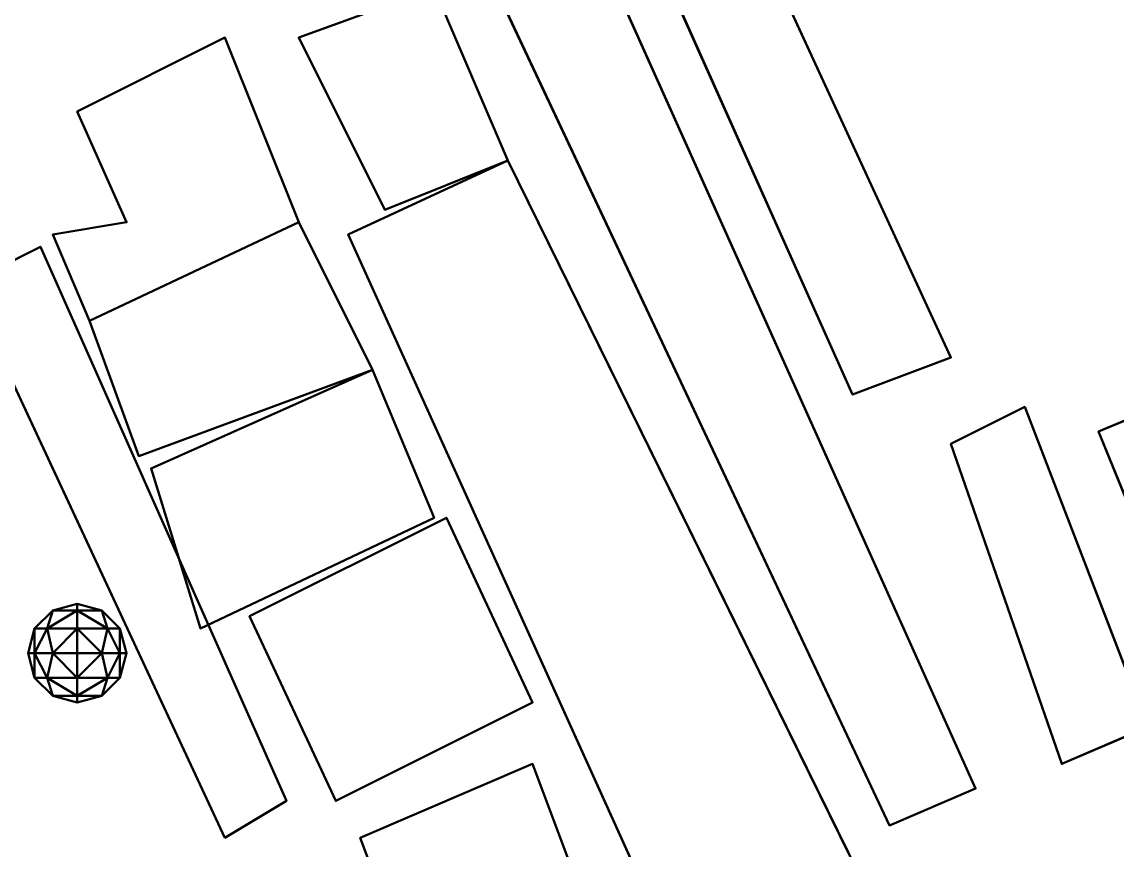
# Model space of a CAD drawing. Header units: metres. Extents: x -246 to 254, y -250 to 250.
# Drawn here: x -22.25 to 22.25, y -42.5 to -8.87 of the extents above; entities that cross this region are included whole.
import ezdxf

# ---------------------------------------------------------------- set-up
doc = ezdxf.new("R2010")
doc.units = ezdxf.units.M
doc.header["$LTSCALE"] = 5.08
doc.layers.add('一般', color=7, linetype='Continuous', lineweight=5)

# ---------------------------------------------------------------- blocks, each defined once
blk = doc.blocks.new('屋根 (3D)')
at = {"layer": '一般', "color": 31, "linetype": 'Continuous', "lineweight": 50, "invisible_edges": 8}
for points in [[(-23.5, 30.5, 0.5), (-15, 11.5, 0.5), (-11, 13, 0.5), (-20, 32.5, 0.5)], [(-23.5, 30.5), (-15, 11.5), (-11, 13), (-20, 32.5)], [(-29.5, 28, 0.5), (-13.5, -6, 0.5), (-10, -4.5, 0.5), (-25.5, 30, 0.5)], [(-29.5, 28), (-13.5, -6), (-10, -4.5), (-25.5, 30)]]:
    blk.add_3dface(points, dxfattribs=at)
at = {"layer": '一般', "color": 31, "linetype": 'Continuous', "lineweight": 50}
for points in [[(-11, 13), (-11, 13, 0.5), (-20, 32.5, 0.5), (-20, 32.5)], [(-23.5, 30.5), (-23.5, 30.5, 0.5), (-15, 11.5, 0.5), (-15, 11.5)], [(-10, -4.5), (-10, -4.5, 0.5), (-25.5, 30, 0.5), (-25.5, 30)], [(-29.5, 28), (-29.5, 28, 0.5), (-13.5, -6, 0.5), (-13.5, -6)], [(-15, 11.5), (-15, 11.5, 0.5), (-11, 13, 0.5), (-11, 13)], [(-13.5, -6), (-13.5, -6, 0.5), (-10, -4.5, 0.5), (-10, -4.5)]]:
    blk.add_3dface(points, dxfattribs=at)
blk = doc.blocks.new('市街地地図 (3D)')
at = {"layer": '一般', "color": 31, "linetype": 'Continuous', "lineweight": 50}
for points in [[(-32, 28), (-32, 28, 3.9), (-37.5, 26, 3.9), (-37.5, 26)], [(-29, 21), (-29, 21, 3.9), (-32, 28, 3.9), (-32, 28)], [(-40.5, 26), (-40.5, 26, 6), (-46.5, 23, 6), (-46.5, 23)], [(-37.5, 18.5), (-37.5, 18.5, 6), (-40.5, 26, 6), (-40.5, 26)], [(-37.5, 26), (-37.5, 26, 3.9), (-34, 19, 3.9), (-34, 19)], [(-46.5, 23), (-46.5, 23, 6), (-44.5, 18.5, 6), (-44.5, 18.5)], [(-29, 21), (-29, 21, 3), (-35.5, 18, 3), (-35.5, 18)], [(-34, 19), (-34, 19, 3.9), (-29, 21, 3.9), (-29, 21)], [(-13.5, -10.5), (-13.5, -10.5, 3), (-29, 21, 3), (-29, 21)], [(-44.5, 18.5), (-44.5, 18.5, 6), (-47.5, 18, 6), (-47.5, 18)], [(-46, 14.5), (-46, 14.5, 6), (-37.5, 18.5, 6), (-37.5, 18.5)], [(-37.5, 18.5), (-37.5, 18.5, 5.4), (-46, 14.5, 5.4), (-46, 14.5)], [(-34.5, 12.5), (-34.5, 12.5, 5.4), (-37.5, 18.5, 5.4), (-37.5, 18.5)], [(-47.5, 18), (-47.5, 18, 6), (-46, 14.5, 6), (-46, 14.5)], [(-35.5, 18), (-35.5, 18, 3), (-21, -14, 3), (-21, -14)], [(-46, 14.5), (-46, 14.5, 5.4), (-44, 9, 5.4), (-44, 9)], [(-44, 9), (-44, 9, 5.4), (-34.5, 12.5, 5.4), (-34.5, 12.5)], [(-34.5, 12.5), (-34.5, 12.5, 6), (-43.5, 8.5, 6), (-43.5, 8.5)], [(-32, 6.5), (-32, 6.5, 6), (-34.5, 12.5, 6), (-34.5, 12.5)], [(1, 12.5), (1, 12.5, 4.8), (-5, 10, 4.8), (-5, 10)], [(-8, 11), (-8, 11, 4.8), (-11, 9.5, 4.8), (-11, 9.5)], [(-3, -2), (-3, -2, 4.8), (-8, 11, 4.8), (-8, 11)], [(-5, 10), (-5, 10, 4.8), (0.5, -3.5, 4.8), (0.5, -3.5)], [(-11, 9.5), (-11, 9.5, 4.8), (-6.5, -3.5, 4.8), (-6.5, -3.5)], [(-43.5, 8.5), (-43.5, 8.5, 6), (-41.5, 2, 6), (-41.5, 2)], [(-41.5, 2), (-41.5, 2, 6), (-32, 6.5, 6), (-32, 6.5)], [(-31.5, 6.5), (-31.5, 6.5, 6), (-39.5, 2.5, 6), (-39.5, 2.5)], [(-28, -1), (-28, -1, 6), (-31.5, 6.5, 6), (-31.5, 6.5)], [(-39.5, 2.5), (-39.5, 2.5, 6), (-36, -5, 6), (-36, -5)], [(-36, -5), (-36, -5, 6), (-28, -1, 6), (-28, -1)], [(-6.5, -3.5), (-6.5, -3.5, 4.8), (-3, -2, 4.8), (-3, -2)], [(-28, -3.5), (-28, -3.5, 5.4), (-35, -6.5, 5.4), (-35, -6.5)], [(-26.5, -7.5), (-26.5, -7.5, 5.4), (-28, -3.5, 5.4), (-28, -3.5)], [(-46, -25.5), (-46, -25.5, 5.4), (-55.5, -4, 5.4), (-55.5, -4)], [(-35, -6.5), (-35, -6.5, 5.4), (-33.5, -10.5, 5.4), (-33.5, -10.5)]]:
    blk.add_3dface(points, dxfattribs=at)
for points, invisible_edges in [([(-37.5, 26, 3.9), (-34, 19, 3.9), (-29, 21, 3.9), (-32, 28, 3.9)], 8), ([(-37.5, 26), (-34, 19), (-29, 21), (-32, 28)], 8), ([(-40.5, 26, 6), (-46.5, 23, 6), (-44.5, 18.5, 6), (-40.5, 26, 6)], 12), ([(-40.5, 26), (-46.5, 23), (-44.5, 18.5), (-40.5, 26)], 12), ([(-44.5, 18.5, 6), (-37.5, 18.5, 6), (-40.5, 26, 6), (-44.5, 18.5, 6)], 13), ([(-44.5, 18.5), (-37.5, 18.5), (-40.5, 26), (-44.5, 18.5)], 13), ([(-35.5, 18, 3), (-21, -14, 3), (-13.5, -10.5, 3), (-29, 21, 3)], 8), ([(-35.5, 18), (-21, -14), (-13.5, -10.5), (-29, 21)], 8), ([(-44.5, 18.5, 6), (-47.5, 18, 6), (-46, 14.5, 6), (-44.5, 18.5, 6)], 12), ([(-44.5, 18.5), (-47.5, 18), (-46, 14.5), (-44.5, 18.5)], 12), ([(-44.5, 18.5, 6), (-46, 14.5, 6), (-37.5, 18.5, 6), (-44.5, 18.5, 6)], 13), ([(-44.5, 18.5), (-46, 14.5), (-37.5, 18.5), (-44.5, 18.5)], 13), ([(-46, 14.5, 5.4), (-44, 9, 5.4), (-34.5, 12.5, 5.4), (-37.5, 18.5, 5.4)], 8), ([(-46, 14.5), (-44, 9), (-34.5, 12.5), (-37.5, 18.5)], 8), ([(-43.5, 8.5, 6), (-41.5, 2, 6), (-32, 6.5, 6), (-34.5, 12.5, 6)], 8), ([(-43.5, 8.5), (-41.5, 2), (-32, 6.5), (-34.5, 12.5)], 8), ([(4, 6.5, 4.8), (1, 12.5, 4.8), (-5, 10, 4.8), (4, 6.5, 4.8)], 12), ([(4, 6.5), (1, 12.5), (-5, 10), (4, 6.5)], 12), ([(-11, 9.5, 4.8), (-6.5, -3.5, 4.8), (-3, -2, 4.8), (-8, 11, 4.8)], 8), ([(-11, 9.5), (-6.5, -3.5), (-3, -2), (-8, 11)], 8), ([(4, 6.5, 4.8), (-5, 10, 4.8), (0.5, -3.5, 4.8), (4, 6.5, 4.8)], 13), ([(4, 6.5), (-5, 10), (0.5, -3.5), (4, 6.5)], 13), ([(-39.5, 2.5, 6), (-36, -5, 6), (-28, -1, 6), (-31.5, 6.5, 6)], 8), ([(-39.5, 2.5), (-36, -5), (-28, -1), (-31.5, 6.5)], 8), ([(-35, -6.5, 5.4), (-33.5, -10.5, 5.4), (-26.5, -7.5, 5.4), (-28, -3.5, 5.4)], 8), ([(-35, -6.5), (-33.5, -10.5), (-26.5, -7.5), (-28, -3.5)], 8), ([(-56.5, -20, 5.4), (-46, -25.5, 5.4), (-55.5, -4, 5.4), (-56.5, -20, 5.4)], 13), ([(-56.5, -20), (-46, -25.5), (-55.5, -4), (-56.5, -20)], 13)]:
    blk.add_3dface(points, dxfattribs=dict(at, invisible_edges=invisible_edges))
at = {"layer": '一般', "color": 1}
blk.add_blockref('屋根 (3D)', (0, 0, 3), dxfattribs=at)
blk = doc.blocks.new('アーケイド (3D)')
at = {"layer": '一般', "color": 31, "linetype": 'Continuous', "lineweight": 50}
for points in [[(-48, 17.5), (-48, 17.5, 0.5), (-51, 16, 0.5), (-51, 16)], [(-38, -5), (-38, -5, 0.5), (-48, 17.5, 0.5), (-48, 17.5)], [(-51, 16), (-51, 16, 0.5), (-40.5, -6.5, 0.5), (-40.5, -6.5)], [(-40.5, -6.5), (-40.5, -6.5, 0.5), (-38, -5, 0.5), (-38, -5)]]:
    blk.add_3dface(points, dxfattribs=at)
at = {"layer": '一般', "color": 31, "linetype": 'Continuous', "lineweight": 50, "invisible_edges": 8}
for points in [[(-48, 17.5, 0.5), (-51, 16, 0.5), (-40.5, -6.5, 0.5), (-38, -5, 0.5)], [(-48, 17.5), (-51, 16), (-40.5, -6.5), (-38, -5)]]:
    blk.add_3dface(points, dxfattribs=at)
at = {"layer": '一般', "color": 1}
for name, p in [('市街地地図 (3D)', (0, 0)), ('屋根 (3D)', (0, 0, 3))]:
    blk.add_blockref(name, p, dxfattribs=at)
blk = doc.blocks.new('NW4 (3D)')
at = {"layer": '一般', "color": 4, "linetype": 'Continuous', "lineweight": 50}
for points in [[(-47.725, 2, -1.225), (-48.232, 2), (-47.5, 2.732)], [(-48.232, 2), (-47.725, 2, 1.225), (-47.5, 2.732)], [(-46.5, 2, -1.732), (-47.725, 2, -1.225), (-46.5, 2.732, -1)], [(-46.5, 2.732, -1), (-47.725, 2, -1.225), (-47.5, 2.732)], [(-47.5, 2.732), (-47.725, 2, 1.225), (-46.5, 2.732, 1)], [(-47.725, 2, 1.225), (-46.5, 2, 1.732), (-46.5, 2.732, 1)], [(-46.5, 2.732, -1), (-47.5, 2.732), (-46.5, 3)], [(-47.5, 2.732), (-46.5, 2.732, 1), (-46.5, 3)], [(-46.5, 2.732, 1), (-45.5, 2.732), (-46.5, 3)], [(-45.5, 2.732), (-46.5, 2.732, -1), (-46.5, 3)], [(-46.5, 2, 1.732), (-45.275, 2, 1.225), (-46.5, 2.732, 1)], [(-46.5, 2.732, 1), (-45.275, 2, 1.225), (-45.5, 2.732)], [(-45.5, 2.732), (-45.275, 2, -1.225), (-46.5, 2.732, -1)], [(-45.275, 2, -1.225), (-46.5, 2, -1.732), (-46.5, 2.732, -1)], [(-45.275, 2, 1.225), (-44.768, 2), (-45.5, 2.732)], [(-44.768, 2), (-45.275, 2, -1.225), (-45.5, 2.732)], [(-48.232, 1, -1), (-48.5, 1), (-48.232, 2)], [(-48.5, 1), (-48.232, 1, 1), (-48.232, 2)], [(-47.5, 1, -1.732), (-48.232, 1, -1), (-47.725, 2, -1.225)], [(-47.725, 2, -1.225), (-48.232, 1, -1), (-48.232, 2)], [(-48.232, 2), (-48.232, 1, 1), (-47.725, 2, 1.225)], [(-48.232, 1, 1), (-47.5, 1, 1.732), (-47.725, 2, 1.225)], [(-46.5, 2, -1.732), (-47.5, 1, -1.732), (-47.725, 2, -1.225)], [(-47.725, 2, 1.225), (-47.5, 1, 1.732), (-46.5, 2, 1.732)], [(-46.5, 1, -2), (-47.5, 1, -1.732), (-46.5, 2, -1.732)], [(-47.5, 1, 1.732), (-46.5, 1, 2), (-46.5, 2, 1.732)], [(-46.5, 1, 2), (-45.5, 1, 1.732), (-46.5, 2, 1.732)], [(-46.5, 2, 1.732), (-45.5, 1, 1.732), (-45.275, 2, 1.225)], [(-45.275, 2, -1.225), (-45.5, 1, -1.732), (-46.5, 2, -1.732)], [(-45.5, 1, -1.732), (-46.5, 1, -2), (-46.5, 2, -1.732)], [(-45.5, 1, 1.732), (-44.768, 1, 1), (-45.275, 2, 1.225)], [(-44.768, 1, -1), (-45.5, 1, -1.732), (-45.275, 2, -1.225)], [(-45.275, 2, 1.225), (-44.768, 1, 1), (-44.768, 2)], [(-44.768, 2), (-44.768, 1, -1), (-45.275, 2, -1.225)], [(-44.768, 1, 1), (-44.5, 1), (-44.768, 2)], [(-44.5, 1), (-44.768, 1, -1), (-44.768, 2)], [(-48.232, 1, -1), (-48.232, 0), (-48.5, 1)], [(-48.5, 1), (-48.232, 0), (-48.232, 1, 1)], [(-47.5, 1, -1.732), (-47.725, 0, -1.225), (-48.232, 1, -1)], [(-47.725, 0, -1.225), (-48.232, 0), (-48.232, 1, -1)], [(-48.232, 0), (-47.725, 0, 1.225), (-48.232, 1, 1)], [(-48.232, 1, 1), (-47.725, 0, 1.225), (-47.5, 1, 1.732)], [(-46.5, 0, -1.732), (-47.725, 0, -1.225), (-47.5, 1, -1.732)], [(-47.725, 0, 1.225), (-46.5, 0, 1.732), (-47.5, 1, 1.732)], [(-46.5, 1, -2), (-46.5, 0, -1.732), (-47.5, 1, -1.732)], [(-47.5, 1, 1.732), (-46.5, 0, 1.732), (-46.5, 1, 2)], [(-46.5, 1, 2), (-46.5, 0, 1.732), (-45.5, 1, 1.732)], [(-46.5, 0, 1.732), (-45.275, 0, 1.225), (-45.5, 1, 1.732)], [(-45.275, 0, -1.225), (-46.5, 0, -1.732), (-45.5, 1, -1.732)], [(-45.5, 1, -1.732), (-46.5, 0, -1.732), (-46.5, 1, -2)], [(-45.5, 1, 1.732), (-45.275, 0, 1.225), (-44.768, 1, 1)], [(-44.768, 1, -1), (-45.275, 0, -1.225), (-45.5, 1, -1.732)], [(-45.275, 0, 1.225), (-44.768, 0), (-44.768, 1, 1)], [(-44.768, 0), (-45.275, 0, -1.225), (-44.768, 1, -1)], [(-44.768, 1, 1), (-44.768, 0), (-44.5, 1)], [(-44.5, 1), (-44.768, 0), (-44.768, 1, -1)], [(-47.725, 0, -1.225), (-47.5, -0.732), (-48.232, 0)], [(-48.232, 0), (-47.5, -0.732), (-47.725, 0, 1.225)], [(-46.5, 0, -1.732), (-46.5, -0.732, -1), (-47.725, 0, -1.225)], [(-46.5, -0.732, -1), (-47.5, -0.732), (-47.725, 0, -1.225)], [(-47.5, -0.732), (-46.5, -0.732, 1), (-47.725, 0, 1.225)], [(-47.725, 0, 1.225), (-46.5, -0.732, 1), (-46.5, 0, 1.732)], [(-46.5, 0, 1.732), (-46.5, -0.732, 1), (-45.275, 0, 1.225)], [(-46.5, -0.732, 1), (-45.5, -0.732), (-45.275, 0, 1.225)], [(-45.5, -0.732), (-46.5, -0.732, -1), (-45.275, 0, -1.225)], [(-45.275, 0, -1.225), (-46.5, -0.732, -1), (-46.5, 0, -1.732)], [(-45.275, 0, 1.225), (-45.5, -0.732), (-44.768, 0)], [(-44.768, 0), (-45.5, -0.732), (-45.275, 0, -1.225)], [(-46.5, -0.732, -1), (-46.5, -1), (-47.5, -0.732)], [(-47.5, -0.732), (-46.5, -1), (-46.5, -0.732, 1)], [(-46.5, -0.732, 1), (-46.5, -1), (-45.5, -0.732)], [(-45.5, -0.732), (-46.5, -1), (-46.5, -0.732, -1)]]:
    blk.add_3dface(points, dxfattribs=at)
blk = doc.blocks.new('敷地 (3D)')
at = {"layer": '一般', "color": 19, "linetype": 'Continuous', "lineweight": 50}
for points in [[(-272.5, 285.5, 0.1), (227.5, 285.5, 0.1), (227.5, -214.5, 0.1), (-272.5, -214.5, 0.1)], [(-272.5, 285.5), (227.5, 285.5), (227.5, -214.5), (-272.5, -214.5)]]:
    blk.add_3dface(points, dxfattribs=at)
blk = doc.blocks.new('高層建築・集合住宅 (3D)')
at = {"layer": '一般', "color": 7}
for name, p in [('敷地 (3D)', (0, 0)), ('アーケイド (3D)', (0, 0, 2.4)), ('市街地地図 (3D)', (0, 0)), ('NW4 (3D)', (0, 0, 2)), ('屋根 (3D)', (0, 0, 3))]:
    blk.add_blockref(name, p, dxfattribs=at)
at = {"layer": '一般', "color": 1}
for name, p in [('アーケイド (3D)', (0, 0, 2.4)), ('市街地地図 (3D)', (0, 0)), ('アーケイド (3D)', (0, 0, 2.4)), ('市街地地図 (3D)', (0, 0)), ('屋根 (3D)', (0, 0, 3)), ('屋根 (3D)', (0, 0, 3))]:
    blk.add_blockref(name, p, dxfattribs=at)
at = {"layer": '一般', "color": 31}
for name, p in [('アーケイド (3D)', (0, 0, 2.4)), ('市街地地図 (3D)', (0, 0)), ('屋根 (3D)', (0, 0, 3))]:
    blk.add_blockref(name, p, dxfattribs=at)

msp = doc.modelspace()

# ---------------------------------------------------------------- block references
at = {"layer": '一般', "color": 7}
for name, p in [('高層建築・集合住宅 (3D)', (26.5, -35.5)), ('アーケイド (3D)', (26.5, -35.5, 2.4)), ('市街地地図 (3D)', (26.5, -35.5)), ('屋根 (3D)', (26.5, -35.5, 3))]:
    msp.add_blockref(name, p, dxfattribs=at)

doc.saveas('drawing.dxf')
